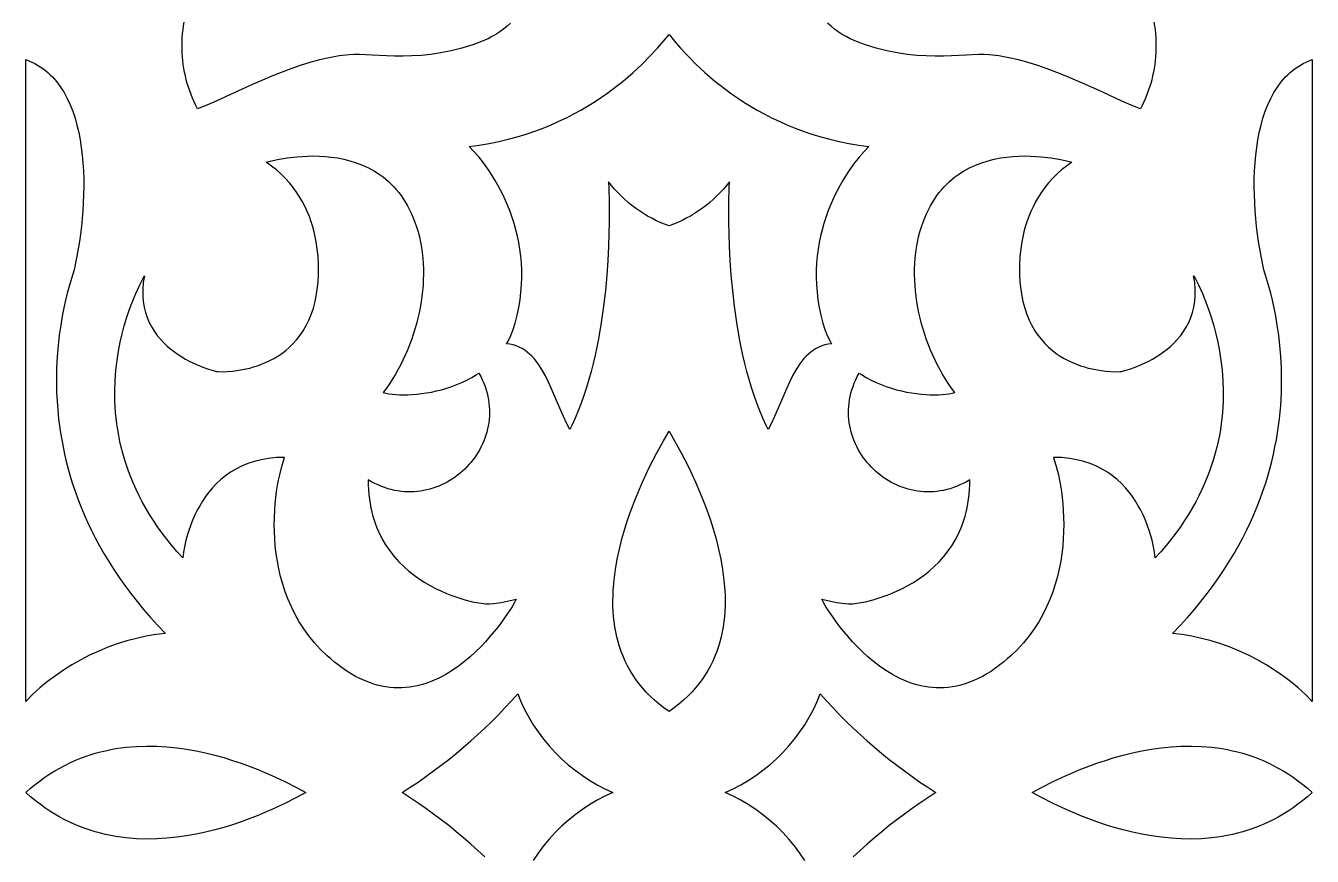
# Model space of a CAD drawing. Extents: x -350 to 350, y -780 to 780.
# Drawn here: x 190 to 270, y -305.6 to -253.9 of the extents above; entities that cross this region are included whole.
import ezdxf

# ---------------------------------------------------------------- set-up
doc = ezdxf.new("R2010")
doc.units = 0
doc.layers.add('LAYER_1', color=18, linetype='CONTINUOUS')

msp = doc.modelspace()

# ---------------------------------------------------------------- linework, layer by layer
at = {"layer": 'LAYER_1'}
for points in [[(220.147, -253.75), (219.929, -253.942), (219.705, -254.123), (219.474, -254.292), (219.237, -254.448), (218.995, -254.59), (218.747, -254.717), (218.494, -254.83), (218.142, -254.969), (217.795, -255.094), (217.452, -255.207), (217.113, -255.307), (216.78, -255.397), (216.451, -255.475), (215.808, -255.602), (215.187, -255.693), (214.588, -255.753), (214.012, -255.787), (213.462, -255.8), (212.938, -255.796), (212.441, -255.78), (211.535, -255.734), (210.753, -255.7), (210.411, -255.699), (210.105, -255.716), (209.486, -255.792), (208.874, -255.9), (208.268, -256.036), (207.667, -256.198), (207.072, -256.383), (206.481, -256.588), (205.893, -256.81), (205.309, -257.046), (204.149, -257.548), (202.995, -258.072), (201.843, -258.593), (201.266, -258.845), (200.689, -259.088), (200.577, -258.868), (200.472, -258.646), (200.374, -258.421), (200.283, -258.194), (200.199, -257.966), (200.121, -257.735), (200.05, -257.503), (199.987, -257.269), (199.93, -257.034), (199.88, -256.798), (199.836, -256.561), (199.8, -256.322), (199.771, -256.083), (199.748, -255.844), (199.732, -255.603), (199.723, -255.363), (199.721, -255.122), (199.726, -254.882), (199.738, -254.641), (199.757, -254.401), (199.783, -254.162), (199.815, -253.922), (199.854, -253.684)], [(260.15, -253.684), (260.189, -253.922), (260.222, -254.162), (260.247, -254.401), (260.266, -254.641), (260.278, -254.882), (260.283, -255.122), (260.281, -255.363), (260.272, -255.603), (260.256, -255.844), (260.234, -256.083), (260.204, -256.322), (260.168, -256.561), (260.125, -256.798), (260.075, -257.034), (260.018, -257.269), (259.954, -257.503), (259.883, -257.735), (259.806, -257.966), (259.721, -258.194), (259.63, -258.421), (259.532, -258.646), (259.427, -258.868), (259.316, -259.088), (258.738, -258.845), (258.162, -258.593), (257.01, -258.072), (255.856, -257.548), (254.695, -257.046), (254.111, -256.81), (253.524, -256.588), (252.933, -256.383), (252.337, -256.198), (251.736, -256.036), (251.13, -255.9), (250.518, -255.792), (249.9, -255.716), (249.593, -255.699), (249.252, -255.7), (248.47, -255.734), (247.563, -255.78), (247.067, -255.796), (246.542, -255.8), (245.992, -255.787), (245.417, -255.753), (244.818, -255.693), (244.196, -255.602), (243.554, -255.475), (243.225, -255.397), (242.891, -255.307), (242.553, -255.207), (242.21, -255.094), (241.862, -254.969), (241.511, -254.83), (241.258, -254.717), (241.009, -254.59), (240.767, -254.448), (240.53, -254.292), (240.299, -254.123), (240.075, -253.942), (239.857, -253.75)], [(218.551, -305.621), (218.118, -305.216), (217.677, -304.818), (217.229, -304.428), (216.773, -304.047), (216.311, -303.673), (215.842, -303.308), (215.367, -302.952), (214.886, -302.604), (214.398, -302.265), (213.905, -301.935), (213.407, -301.612), (213.905, -301.288), (214.398, -300.958), (214.886, -300.619), (215.367, -300.272), (215.842, -299.915), (216.311, -299.55), (216.773, -299.177), (217.229, -298.795), (217.677, -298.405), (218.118, -298.007), (218.551, -297.602), (218.977, -297.189), (219.394, -296.769), (219.803, -296.341), (220.204, -295.906), (220.596, -295.464), (220.793, -295.959), (221.021, -296.447), (221.277, -296.924), (221.56, -297.391), (221.869, -297.845), (222.201, -298.286), (222.556, -298.712), (222.932, -299.12), (223.327, -299.51), (223.74, -299.881), (224.169, -300.231), (224.613, -300.557), (225.071, -300.86), (225.541, -301.137), (226.02, -301.387), (226.509, -301.612), (226.02, -301.836), (225.541, -302.086), (225.071, -302.363), (224.613, -302.666), (224.169, -302.993), (223.74, -303.342), (223.327, -303.713), (222.932, -304.103), (222.556, -304.512), (222.201, -304.937), (221.869, -305.378), (221.56, -305.832)], [(238.444, -305.832), (238.136, -305.378), (237.803, -304.937), (237.449, -304.512), (237.073, -304.103), (236.678, -303.713), (236.265, -303.342), (235.835, -302.993), (235.391, -302.666), (234.933, -302.363), (234.464, -302.086), (233.984, -301.836), (233.495, -301.612), (233.984, -301.387), (234.464, -301.137), (234.933, -300.86), (235.391, -300.557), (235.835, -300.231), (236.265, -299.881), (236.678, -299.51), (237.073, -299.12), (237.449, -298.712), (237.803, -298.286), (238.136, -297.845), (238.444, -297.391), (238.727, -296.924), (238.983, -296.447), (239.211, -295.959), (239.408, -295.464), (239.8, -295.906), (240.201, -296.341), (240.61, -296.769), (241.028, -297.189), (241.453, -297.602), (241.887, -298.007), (242.328, -298.405), (242.776, -298.795), (243.231, -299.177), (243.693, -299.55), (244.162, -299.915), (244.637, -300.272), (245.119, -300.619), (245.606, -300.958), (246.099, -301.288), (246.598, -301.612), (246.099, -301.935), (245.606, -302.265), (245.119, -302.604), (244.637, -302.952), (244.162, -303.308), (243.693, -303.673), (243.231, -304.047), (242.776, -304.428), (242.328, -304.818), (241.887, -305.216), (241.453, -305.621)]]:
    msp.add_lwpolyline(points, dxfattribs=at)
for points in [[(230.336, -254.862), (230.724, -255.311), (231.169, -255.793), (231.671, -256.298), (232.231, -256.819), (232.85, -257.349), (233.182, -257.614), (233.528, -257.879), (233.89, -258.142), (234.267, -258.403), (234.659, -258.66), (235.066, -258.912), (235.489, -259.159), (235.927, -259.399), (236.381, -259.632), (236.85, -259.856), (237.336, -260.071), (237.837, -260.275), (238.354, -260.468), (238.888, -260.649), (239.437, -260.817), (240.003, -260.971), (240.585, -261.109), (241.183, -261.231), (241.799, -261.336), (242.43, -261.423), (242.135, -261.726), (241.816, -262.092), (241.482, -262.519), (241.142, -263.005), (240.804, -263.546), (240.638, -263.836), (240.476, -264.139), (240.318, -264.455), (240.166, -264.784), (240.02, -265.124), (239.883, -265.476), (239.754, -265.839), (239.634, -266.213), (239.526, -266.597), (239.429, -266.992), (239.346, -267.397), (239.276, -267.811), (239.221, -268.235), (239.182, -268.667), (239.16, -269.108), (239.156, -269.558), (239.172, -270.015), (239.207, -270.481), (239.264, -270.953), (239.343, -271.432), (239.445, -271.918), (239.571, -272.411), (239.696, -272.804), (239.844, -273.176), (240.014, -273.526), (240.109, -273.69), (239.896, -273.72), (239.693, -273.765), (239.501, -273.826), (239.317, -273.902), (239.143, -273.991), (238.978, -274.094), (238.82, -274.209), (238.67, -274.335), (238.527, -274.473), (238.391, -274.621), (238.262, -274.778), (238.138, -274.945), (237.905, -275.301), (237.69, -275.684), (237.49, -276.088), (237.299, -276.507), (236.936, -277.369), (236.569, -278.222), (236.376, -278.632), (236.172, -279.022), (236.052, -278.784), (235.844, -278.33), (235.648, -277.865), (235.464, -277.391), (235.292, -276.908), (235.132, -276.418), (234.983, -275.921), (234.844, -275.42), (234.716, -274.915), (234.597, -274.407), (234.488, -273.897), (234.389, -273.387), (234.215, -272.37), (234.074, -271.366), (233.962, -270.382), (233.875, -269.43), (233.812, -268.517), (233.768, -267.654), (233.741, -266.849), (233.728, -266.111), (233.725, -265.451), (233.729, -264.876), (233.749, -264.022), (233.761, -263.624), (233.581, -263.853), (233.391, -264.075), (233.192, -264.292), (232.985, -264.501), (232.77, -264.703), (232.547, -264.898), (232.317, -265.085), (232.08, -265.264), (231.837, -265.434), (231.588, -265.595), (231.334, -265.747), (231.076, -265.89), (230.813, -266.022), (230.546, -266.144), (230.276, -266.256), (230.002, -266.357), (229.729, -266.256), (229.459, -266.144), (229.192, -266.022), (228.929, -265.89), (228.67, -265.747), (228.416, -265.595), (228.167, -265.434), (227.924, -265.264), (227.688, -265.085), (227.458, -264.898), (227.235, -264.703), (227.019, -264.501), (226.812, -264.292), (226.613, -264.075), (226.424, -263.853), (226.243, -263.624), (226.256, -264.022), (226.275, -264.876), (226.28, -265.451), (226.277, -266.111), (226.263, -266.849), (226.236, -267.654), (226.192, -268.517), (226.129, -269.43), (226.043, -270.382), (225.93, -271.366), (225.789, -272.37), (225.616, -273.387), (225.516, -273.897), (225.407, -274.407), (225.289, -274.915), (225.16, -275.42), (225.022, -275.921), (224.873, -276.418), (224.712, -276.908), (224.54, -277.391), (224.357, -277.865), (224.161, -278.33), (223.952, -278.784), (223.832, -279.022), (223.628, -278.632), (223.435, -278.222), (223.069, -277.369), (222.705, -276.507), (222.515, -276.088), (222.314, -275.684), (222.099, -275.301), (221.867, -274.945), (221.743, -274.778), (221.613, -274.621), (221.477, -274.473), (221.334, -274.335), (221.184, -274.209), (221.027, -274.094), (220.861, -273.991), (220.687, -273.902), (220.504, -273.826), (220.311, -273.765), (220.109, -273.72), (219.896, -273.69), (219.991, -273.526), (220.16, -273.176), (220.308, -272.804), (220.433, -272.411), (220.56, -271.918), (220.662, -271.432), (220.741, -270.953), (220.797, -270.481), (220.833, -270.015), (220.848, -269.558), (220.844, -269.108), (220.822, -268.667), (220.783, -268.235), (220.729, -267.811), (220.659, -267.397), (220.575, -266.992), (220.478, -266.597), (220.37, -266.213), (220.251, -265.839), (220.122, -265.476), (219.984, -265.124), (219.838, -264.784), (219.686, -264.455), (219.529, -264.139), (219.366, -263.836), (219.2, -263.546), (218.862, -263.005), (218.522, -262.519), (218.189, -262.092), (217.87, -261.726), (217.574, -261.423), (218.206, -261.336), (218.821, -261.231), (219.419, -261.109), (220.002, -260.971), (220.567, -260.817), (221.117, -260.649), (221.65, -260.468), (222.167, -260.275), (222.669, -260.071), (223.154, -259.856), (223.623, -259.632), (224.077, -259.399), (224.516, -259.159), (224.938, -258.912), (225.346, -258.66), (225.738, -258.403), (226.114, -258.142), (226.476, -257.879), (226.823, -257.614), (227.154, -257.349), (227.773, -256.819), (228.333, -256.298), (228.835, -255.793), (229.28, -255.311), (229.669, -254.862), (230.002, -254.451)], [(190.196, -256.086), (190.384, -256.169), (190.566, -256.259), (190.741, -256.357), (190.91, -256.462), (191.073, -256.575), (191.23, -256.696), (191.382, -256.823), (191.527, -256.957), (191.667, -257.098), (191.929, -257.399), (192.17, -257.723), (192.389, -258.071), (192.588, -258.439), (192.767, -258.827), (192.926, -259.233), (193.067, -259.655), (193.19, -260.092), (193.296, -260.542), (193.385, -261.004), (193.459, -261.475), (193.517, -261.955), (193.56, -262.442), (193.59, -262.934), (193.606, -263.43), (193.61, -263.928), (193.601, -264.426), (193.582, -264.924), (193.552, -265.419), (193.512, -265.909), (193.463, -266.394), (193.405, -266.872), (193.339, -267.34), (193.266, -267.798), (193.186, -268.244), (193.01, -269.094), (192.932, -269.356), (192.782, -269.85), (192.588, -270.556), (192.482, -270.985), (192.377, -271.461), (192.274, -271.982), (192.177, -272.546), (192.09, -273.151), (192.016, -273.795), (191.959, -274.477), (191.922, -275.193), (191.909, -275.942), (191.923, -276.722), (191.968, -277.531), (192.047, -278.367), (192.101, -278.794), (192.164, -279.227), (192.237, -279.666), (192.321, -280.11), (192.417, -280.559), (192.524, -281.013), (192.643, -281.472), (192.774, -281.935), (192.918, -282.402), (193.076, -282.873), (193.247, -283.348), (193.433, -283.826), (193.633, -284.307), (193.848, -284.791), (194.079, -285.278), (194.325, -285.766), (194.588, -286.257), (194.868, -286.75), (195.165, -287.244), (195.48, -287.74), (195.813, -288.236), (196.164, -288.734), (196.535, -289.231), (196.924, -289.729), (197.334, -290.227), (197.764, -290.725), (198.214, -291.223), (198.686, -291.719), (198.085, -291.79), (197.484, -291.891), (196.885, -292.021), (196.289, -292.178), (195.698, -292.362), (195.114, -292.573), (194.539, -292.809), (193.973, -293.069), (193.419, -293.354), (192.878, -293.661), (192.353, -293.991), (191.843, -294.343), (191.352, -294.715), (190.88, -295.107), (190.43, -295.518), (190.002, -295.948), (190.002, -256.012)], [(270.001, -295.947), (269.575, -295.518), (269.124, -295.107), (268.653, -294.715), (268.161, -294.343), (267.652, -293.991), (267.126, -293.661), (266.585, -293.354), (266.031, -293.069), (265.466, -292.809), (264.89, -292.573), (264.306, -292.362), (263.715, -292.178), (263.12, -292.021), (262.521, -291.891), (261.92, -291.79), (261.318, -291.719), (261.79, -291.223), (262.241, -290.725), (262.67, -290.227), (263.08, -289.729), (263.47, -289.231), (263.84, -288.734), (264.192, -288.236), (264.524, -287.74), (264.839, -287.244), (265.136, -286.75), (265.416, -286.257), (265.679, -285.766), (265.926, -285.278), (266.156, -284.791), (266.372, -284.307), (266.572, -283.826), (266.757, -283.348), (266.929, -282.873), (267.086, -282.402), (267.23, -281.935), (267.362, -281.472), (267.481, -281.013), (267.588, -280.559), (267.683, -280.11), (267.767, -279.666), (267.841, -279.227), (267.904, -278.794), (267.957, -278.367), (268.036, -277.531), (268.081, -276.722), (268.095, -275.942), (268.082, -275.193), (268.045, -274.477), (267.988, -273.795), (267.915, -273.151), (267.828, -272.546), (267.731, -271.982), (267.628, -271.461), (267.522, -270.985), (267.417, -270.556), (267.222, -269.85), (267.072, -269.356), (266.994, -269.094), (266.818, -268.244), (266.738, -267.798), (266.665, -267.34), (266.6, -266.872), (266.542, -266.394), (266.492, -265.909), (266.452, -265.419), (266.422, -264.924), (266.403, -264.426), (266.395, -263.928), (266.398, -263.43), (266.415, -262.934), (266.444, -262.442), (266.488, -261.955), (266.546, -261.475), (266.619, -261.004), (266.708, -260.542), (266.814, -260.092), (266.937, -259.655), (267.078, -259.233), (267.238, -258.827), (267.417, -258.439), (267.615, -258.071), (267.835, -257.723), (268.075, -257.399), (268.338, -257.098), (268.477, -256.957), (268.623, -256.823), (268.774, -256.696), (268.931, -256.575), (269.094, -256.462), (269.263, -256.357), (269.439, -256.259), (269.62, -256.169), (269.808, -256.086), (270.001, -256.013)], [(208.244, -262.021), (208.618, -262.042), (208.999, -262.079), (209.386, -262.134), (209.774, -262.21), (210.164, -262.307), (210.552, -262.429), (210.936, -262.575), (211.314, -262.75), (211.684, -262.954), (212.045, -263.189), (212.22, -263.318), (212.392, -263.457), (212.561, -263.604), (212.726, -263.76), (212.886, -263.925), (213.042, -264.1), (213.194, -264.284), (213.34, -264.478), (213.481, -264.683), (213.617, -264.898), (213.747, -265.123), (213.871, -265.359), (213.989, -265.607), (214.1, -265.865), (214.204, -266.135), (214.301, -266.417), (214.396, -266.732), (214.479, -267.052), (214.55, -267.376), (214.609, -267.703), (214.657, -268.034), (214.692, -268.367), (214.717, -268.703), (214.73, -269.041), (214.733, -269.381), (214.724, -269.722), (214.705, -270.064), (214.676, -270.406), (214.637, -270.749), (214.588, -271.091), (214.529, -271.432), (214.461, -271.773), (214.383, -272.111), (214.296, -272.448), (214.201, -272.783), (214.096, -273.114), (213.983, -273.443), (213.862, -273.768), (213.733, -274.089), (213.595, -274.405), (213.45, -274.717), (213.298, -275.024), (213.138, -275.325), (212.971, -275.62), (212.797, -275.909), (212.617, -276.191), (212.429, -276.466), (212.236, -276.733), (212.4, -276.772), (212.585, -276.805), (212.788, -276.832), (213.009, -276.852), (213.246, -276.864), (213.498, -276.869), (213.762, -276.865), (214.038, -276.852), (214.325, -276.829), (214.62, -276.797), (214.923, -276.753), (215.231, -276.699), (215.544, -276.633), (215.86, -276.554), (216.178, -276.462), (216.496, -276.358), (216.812, -276.239), (217.126, -276.105), (217.436, -275.957), (217.74, -275.793), (218.037, -275.613), (218.182, -275.514), (218.293, -275.723), (218.393, -275.932), (218.482, -276.141), (218.561, -276.35), (218.63, -276.56), (218.688, -276.768), (218.737, -276.977), (218.776, -277.184), (218.806, -277.391), (218.826, -277.597), (218.837, -277.801), (218.839, -278.004), (218.833, -278.206), (218.817, -278.406), (218.794, -278.604), (218.762, -278.799), (218.723, -278.993), (218.675, -279.184), (218.62, -279.372), (218.558, -279.558), (218.488, -279.74), (218.411, -279.919), (218.327, -280.095), (218.237, -280.267), (218.14, -280.436), (218.037, -280.6), (217.928, -280.761), (217.813, -280.917), (217.692, -281.069), (217.565, -281.216), (217.433, -281.358), (217.296, -281.495), (217.154, -281.627), (217.007, -281.754), (216.856, -281.875), (216.7, -281.99), (216.54, -282.1), (216.375, -282.203), (216.207, -282.3), (216.036, -282.391), (215.86, -282.475), (215.682, -282.552), (215.5, -282.622), (215.315, -282.685), (215.128, -282.74), (214.938, -282.788), (214.746, -282.828), (214.551, -282.861), (214.355, -282.885), (214.157, -282.901), (213.957, -282.909), (213.755, -282.908), (213.553, -282.898), (213.349, -282.879), (213.145, -282.851), (212.94, -282.813), (212.734, -282.766), (212.528, -282.71), (212.322, -282.643), (212.116, -282.566), (211.91, -282.479), (211.705, -282.382), (211.5, -282.274), (211.296, -282.155), (211.301, -282.467), (211.315, -282.77), (211.339, -283.065), (211.372, -283.352), (211.414, -283.631), (211.465, -283.902), (211.524, -284.165), (211.592, -284.421), (211.667, -284.669), (211.749, -284.91), (211.838, -285.143), (211.935, -285.369), (212.146, -285.8), (212.382, -286.203), (212.638, -286.58), (212.912, -286.931), (213.203, -287.257), (213.507, -287.559), (213.822, -287.837), (214.146, -288.094), (214.476, -288.328), (214.809, -288.542), (215.144, -288.737), (215.477, -288.912), (215.806, -289.07), (216.129, -289.21), (216.442, -289.334), (216.745, -289.443), (217.306, -289.618), (217.792, -289.741), (218.182, -289.821), (218.458, -289.863), (218.598, -289.875), (218.839, -289.866), (219.079, -289.847), (219.558, -289.782), (220.034, -289.693), (220.507, -289.591), (220.425, -289.745), (220.242, -290.053), (219.962, -290.485), (219.591, -291.012), (219.372, -291.302), (219.132, -291.604), (218.871, -291.915), (218.591, -292.231), (218.291, -292.548), (217.972, -292.863), (217.635, -293.172), (217.28, -293.47), (216.908, -293.755), (216.52, -294.023), (216.116, -294.27), (215.696, -294.492), (215.262, -294.685), (215.039, -294.77), (214.813, -294.846), (214.584, -294.913), (214.351, -294.971), (214.115, -295.019), (213.876, -295.056), (213.634, -295.083), (213.389, -295.098), (213.141, -295.101), (212.89, -295.092), (212.636, -295.071), (212.379, -295.036), (212.12, -294.988), (211.858, -294.925), (211.594, -294.848), (211.327, -294.756), (211.058, -294.648), (210.786, -294.524), (210.513, -294.384), (210.237, -294.227), (209.959, -294.052), (209.679, -293.86), (209.434, -293.678), (209.198, -293.493), (208.971, -293.303), (208.752, -293.109), (208.34, -292.71), (207.962, -292.296), (207.615, -291.87), (207.299, -291.433), (207.012, -290.987), (206.754, -290.531), (206.524, -290.069), (206.319, -289.602), (206.14, -289.13), (205.984, -288.655), (205.851, -288.179), (205.739, -287.704), (205.648, -287.229), (205.576, -286.758), (205.522, -286.291), (205.485, -285.83), (205.464, -285.376), (205.457, -284.93), (205.464, -284.495), (205.483, -284.071), (205.514, -283.659), (205.554, -283.262), (205.603, -282.881), (205.66, -282.516), (205.724, -282.17), (205.793, -281.844), (205.942, -281.257), (206.099, -280.766), (205.839, -280.769), (205.586, -280.78), (205.1, -280.828), (204.642, -280.907), (204.211, -281.014), (203.805, -281.148), (203.424, -281.306), (203.068, -281.487), (202.735, -281.688), (202.424, -281.908), (202.136, -282.143), (201.869, -282.392), (201.622, -282.653), (201.395, -282.923), (201.186, -283.2), (200.996, -283.483), (200.823, -283.769), (200.666, -284.056), (200.525, -284.342), (200.399, -284.624), (200.287, -284.901), (200.103, -285.43), (199.966, -285.911), (199.87, -286.328), (199.809, -286.662), (199.767, -287.017), (199.419, -286.631), (199.09, -286.244), (198.777, -285.857), (198.483, -285.469), (198.204, -285.081), (197.943, -284.694), (197.697, -284.307), (197.467, -283.92), (197.252, -283.535), (197.052, -283.15), (196.867, -282.766), (196.695, -282.384), (196.537, -282.004), (196.393, -281.625), (196.261, -281.248), (196.142, -280.873), (196.035, -280.501), (195.939, -280.132), (195.855, -279.765), (195.782, -279.401), (195.719, -279.04), (195.666, -278.683), (195.624, -278.33), (195.59, -277.98), (195.549, -277.293), (195.541, -276.624), (195.562, -275.974), (195.61, -275.345), (195.681, -274.739), (195.771, -274.156), (195.879, -273.6), (196, -273.071), (196.132, -272.572), (196.272, -272.103), (196.415, -271.666), (196.56, -271.264), (196.84, -270.567), (197.087, -270.026), (197.275, -269.653), (197.379, -269.461), (197.314, -269.891), (197.282, -270.301), (197.282, -270.692), (197.312, -271.064), (197.369, -271.417), (197.452, -271.753), (197.559, -272.071), (197.687, -272.372), (197.835, -272.655), (198.001, -272.923), (198.182, -273.174), (198.376, -273.41), (198.582, -273.63), (198.797, -273.835), (199.02, -274.026), (199.248, -274.203), (199.479, -274.366), (199.712, -274.516), (199.944, -274.653), (200.173, -274.777), (200.615, -274.989), (201.022, -275.156), (201.377, -275.28), (201.664, -275.365), (201.867, -275.414), (201.969, -275.43), (202.255, -275.431), (202.524, -275.421), (202.863, -275.394), (203.258, -275.343), (203.698, -275.26), (203.932, -275.204), (204.172, -275.137), (204.418, -275.059), (204.668, -274.969), (204.92, -274.865), (205.173, -274.746), (205.426, -274.612), (205.677, -274.462), (205.924, -274.295), (206.167, -274.11), (206.403, -273.906), (206.631, -273.682), (206.85, -273.437), (207.058, -273.17), (207.254, -272.881), (207.436, -272.568), (207.603, -272.23), (207.754, -271.867), (207.886, -271.478), (207.998, -271.062), (208.069, -270.721), (208.13, -270.32), (208.178, -269.864), (208.205, -269.362), (208.207, -268.821), (208.177, -268.248), (208.149, -267.952), (208.111, -267.651), (208.062, -267.345), (208.002, -267.037), (207.931, -266.726), (207.846, -266.413), (207.748, -266.1), (207.637, -265.787), (207.51, -265.476), (207.368, -265.166), (207.21, -264.86), (207.035, -264.558), (206.842, -264.262), (206.631, -263.971), (206.401, -263.686), (206.152, -263.41), (205.882, -263.142), (205.592, -262.884), (205.279, -262.637), (204.944, -262.401), (205.36, -262.301), (205.76, -262.218), (206.266, -262.134), (206.86, -262.064), (207.185, -262.038), (207.525, -262.021), (207.879, -262.014)], [(252.48, -262.021), (252.82, -262.038), (253.145, -262.064), (253.739, -262.134), (254.244, -262.218), (254.645, -262.301), (255.06, -262.401), (254.725, -262.637), (254.413, -262.884), (254.122, -263.142), (253.852, -263.41), (253.603, -263.686), (253.373, -263.971), (253.162, -264.262), (252.97, -264.558), (252.795, -264.86), (252.637, -265.166), (252.494, -265.476), (252.368, -265.787), (252.256, -266.1), (252.158, -266.413), (252.074, -266.726), (252.002, -267.037), (251.942, -267.345), (251.893, -267.651), (251.855, -267.952), (251.827, -268.248), (251.798, -268.821), (251.8, -269.362), (251.827, -269.864), (251.874, -270.32), (251.936, -270.721), (252.006, -271.062), (252.118, -271.478), (252.251, -271.867), (252.401, -272.23), (252.568, -272.568), (252.75, -272.881), (252.946, -273.17), (253.154, -273.437), (253.373, -273.682), (253.601, -273.906), (253.838, -274.11), (254.08, -274.295), (254.327, -274.462), (254.578, -274.612), (254.831, -274.746), (255.084, -274.865), (255.336, -274.969), (255.586, -275.059), (255.832, -275.137), (256.072, -275.204), (256.306, -275.26), (256.746, -275.343), (257.142, -275.394), (257.48, -275.421), (257.749, -275.431), (258.035, -275.43), (258.138, -275.414), (258.341, -275.365), (258.628, -275.28), (258.983, -275.156), (259.389, -274.989), (259.831, -274.777), (260.06, -274.653), (260.292, -274.516), (260.525, -274.366), (260.756, -274.203), (260.984, -274.026), (261.207, -273.835), (261.422, -273.63), (261.628, -273.41), (261.823, -273.174), (262.004, -272.923), (262.169, -272.655), (262.317, -272.372), (262.445, -272.071), (262.552, -271.753), (262.635, -271.417), (262.692, -271.064), (262.722, -270.692), (262.722, -270.301), (262.691, -269.891), (262.625, -269.461), (262.73, -269.653), (262.918, -270.026), (263.165, -270.567), (263.445, -271.264), (263.589, -271.666), (263.733, -272.103), (263.872, -272.572), (264.004, -273.071), (264.125, -273.6), (264.233, -274.156), (264.324, -274.739), (264.394, -275.345), (264.442, -275.974), (264.463, -276.624), (264.455, -277.293), (264.414, -277.98), (264.381, -278.33), (264.338, -278.683), (264.285, -279.04), (264.223, -279.401), (264.149, -279.765), (264.065, -280.132), (263.97, -280.501), (263.863, -280.873), (263.743, -281.248), (263.612, -281.625), (263.467, -282.004), (263.309, -282.384), (263.138, -282.766), (262.952, -283.15), (262.752, -283.535), (262.537, -283.92), (262.307, -284.307), (262.062, -284.694), (261.8, -285.081), (261.522, -285.469), (261.227, -285.857), (260.915, -286.244), (260.585, -286.631), (260.237, -287.017), (260.196, -286.662), (260.135, -286.328), (260.039, -285.911), (259.902, -285.43), (259.717, -284.901), (259.605, -284.624), (259.479, -284.342), (259.338, -284.056), (259.182, -283.769), (259.009, -283.483), (258.818, -283.2), (258.61, -282.923), (258.382, -282.653), (258.136, -282.392), (257.868, -282.143), (257.58, -281.908), (257.27, -281.688), (256.937, -281.487), (256.58, -281.306), (256.199, -281.148), (255.794, -281.014), (255.362, -280.907), (254.904, -280.828), (254.419, -280.78), (254.166, -280.769), (253.905, -280.766), (254.062, -281.257), (254.212, -281.844), (254.281, -282.17), (254.344, -282.516), (254.401, -282.881), (254.45, -283.262), (254.491, -283.659), (254.521, -284.071), (254.54, -284.495), (254.547, -284.93), (254.54, -285.376), (254.519, -285.83), (254.482, -286.291), (254.428, -286.758), (254.356, -287.229), (254.265, -287.704), (254.154, -288.179), (254.021, -288.655), (253.865, -289.13), (253.685, -289.602), (253.481, -290.069), (253.25, -290.531), (252.992, -290.987), (252.706, -291.433), (252.39, -291.87), (252.043, -292.296), (251.664, -292.71), (251.252, -293.109), (251.034, -293.303), (250.807, -293.493), (250.57, -293.678), (250.325, -293.86), (250.045, -294.052), (249.768, -294.227), (249.492, -294.384), (249.218, -294.524), (248.947, -294.648), (248.677, -294.756), (248.411, -294.848), (248.146, -294.925), (247.885, -294.988), (247.625, -295.036), (247.369, -295.071), (247.115, -295.092), (246.864, -295.101), (246.616, -295.098), (246.37, -295.083), (246.128, -295.056), (245.889, -295.019), (245.653, -294.971), (245.42, -294.913), (245.191, -294.846), (244.965, -294.77), (244.743, -294.685), (244.308, -294.492), (243.889, -294.27), (243.484, -294.023), (243.096, -293.755), (242.724, -293.47), (242.37, -293.172), (242.032, -292.863), (241.714, -292.548), (241.414, -292.231), (241.133, -291.915), (240.873, -291.604), (240.633, -291.302), (240.414, -291.012), (240.042, -290.485), (239.762, -290.053), (239.579, -289.745), (239.497, -289.591), (239.97, -289.693), (240.446, -289.782), (240.925, -289.847), (241.165, -289.866), (241.406, -289.875), (241.547, -289.863), (241.822, -289.821), (242.213, -289.741), (242.698, -289.618), (243.259, -289.443), (243.562, -289.334), (243.876, -289.21), (244.199, -289.07), (244.528, -288.912), (244.861, -288.737), (245.195, -288.542), (245.528, -288.328), (245.858, -288.094), (246.182, -287.837), (246.497, -287.559), (246.801, -287.257), (247.092, -286.931), (247.367, -286.58), (247.623, -286.203), (247.858, -285.8), (248.07, -285.369), (248.166, -285.143), (248.255, -284.91), (248.338, -284.669), (248.413, -284.421), (248.48, -284.165), (248.539, -283.902), (248.59, -283.631), (248.632, -283.352), (248.665, -283.065), (248.689, -282.77), (248.704, -282.467), (248.708, -282.155), (248.504, -282.274), (248.299, -282.382), (248.094, -282.479), (247.888, -282.566), (247.682, -282.643), (247.476, -282.71), (247.27, -282.766), (247.065, -282.813), (246.86, -282.851), (246.655, -282.879), (246.452, -282.898), (246.249, -282.908), (246.048, -282.909), (245.848, -282.901), (245.65, -282.885), (245.453, -282.861), (245.259, -282.828), (245.066, -282.788), (244.876, -282.74), (244.689, -282.685), (244.504, -282.622), (244.323, -282.552), (244.144, -282.475), (243.969, -282.391), (243.797, -282.3), (243.629, -282.203), (243.465, -282.1), (243.305, -281.99), (243.149, -281.875), (242.997, -281.754), (242.85, -281.627), (242.708, -281.495), (242.571, -281.358), (242.439, -281.216), (242.313, -281.069), (242.192, -280.917), (242.077, -280.761), (241.967, -280.6), (241.864, -280.436), (241.767, -280.267), (241.677, -280.095), (241.593, -279.919), (241.516, -279.74), (241.447, -279.558), (241.384, -279.372), (241.329, -279.184), (241.282, -278.993), (241.242, -278.799), (241.21, -278.604), (241.187, -278.406), (241.172, -278.206), (241.165, -278.004), (241.167, -277.801), (241.179, -277.597), (241.199, -277.391), (241.228, -277.184), (241.267, -276.977), (241.316, -276.768), (241.375, -276.56), (241.444, -276.35), (241.522, -276.141), (241.612, -275.932), (241.712, -275.723), (241.823, -275.514), (241.967, -275.613), (242.264, -275.793), (242.568, -275.957), (242.878, -276.105), (243.192, -276.239), (243.509, -276.358), (243.827, -276.462), (244.144, -276.554), (244.46, -276.633), (244.773, -276.699), (245.082, -276.753), (245.384, -276.797), (245.68, -276.829), (245.966, -276.852), (246.242, -276.865), (246.507, -276.869), (246.758, -276.864), (246.995, -276.852), (247.216, -276.832), (247.42, -276.805), (247.604, -276.772), (247.769, -276.733), (247.575, -276.466), (247.388, -276.191), (247.207, -275.909), (247.033, -275.62), (246.866, -275.325), (246.707, -275.024), (246.554, -274.717), (246.409, -274.405), (246.272, -274.089), (246.142, -273.768), (246.021, -273.443), (245.908, -273.114), (245.804, -272.783), (245.708, -272.448), (245.621, -272.111), (245.544, -271.773), (245.475, -271.432), (245.416, -271.091), (245.367, -270.749), (245.328, -270.406), (245.299, -270.064), (245.28, -269.722), (245.272, -269.381), (245.274, -269.041), (245.288, -268.703), (245.312, -268.367), (245.348, -268.034), (245.395, -267.703), (245.454, -267.376), (245.525, -267.052), (245.608, -266.732), (245.703, -266.417), (245.8, -266.135), (245.905, -265.865), (246.016, -265.607), (246.133, -265.359), (246.257, -265.123), (246.387, -264.898), (246.523, -264.683), (246.664, -264.478), (246.811, -264.284), (246.962, -264.1), (247.118, -263.925), (247.279, -263.76), (247.443, -263.604), (247.612, -263.457), (247.784, -263.318), (247.96, -263.189), (248.32, -262.954), (248.69, -262.75), (249.068, -262.575), (249.453, -262.429), (249.841, -262.307), (250.23, -262.21), (250.619, -262.134), (251.005, -262.079), (251.386, -262.042), (251.761, -262.021), (252.126, -262.014)], [(230.35, -279.736), (230.76, -280.481), (231.209, -281.359), (231.44, -281.843), (231.673, -282.352), (231.904, -282.886), (232.131, -283.441), (232.349, -284.016), (232.557, -284.608), (232.752, -285.215), (232.93, -285.835), (233.088, -286.465), (233.225, -287.103), (233.336, -287.747), (233.419, -288.395), (233.471, -289.044), (233.485, -289.368), (233.49, -289.692), (233.485, -290.015), (233.471, -290.337), (233.447, -290.658), (233.413, -290.977), (233.368, -291.294), (233.312, -291.609), (233.244, -291.921), (233.165, -292.23), (233.074, -292.537), (232.97, -292.84), (232.854, -293.139), (232.724, -293.435), (232.58, -293.726), (232.423, -294.013), (232.251, -294.295), (232.065, -294.572), (231.864, -294.843), (231.647, -295.109), (231.414, -295.369), (231.166, -295.623), (230.901, -295.871), (230.619, -296.111), (230.319, -296.345), (230.002, -296.571), (229.685, -296.345), (229.386, -296.111), (229.104, -295.871), (228.839, -295.623), (228.59, -295.369), (228.357, -295.109), (228.141, -294.843), (227.939, -294.572), (227.753, -294.295), (227.581, -294.013), (227.424, -293.726), (227.281, -293.435), (227.151, -293.139), (227.034, -292.84), (226.93, -292.537), (226.839, -292.23), (226.76, -291.921), (226.693, -291.609), (226.637, -291.294), (226.592, -290.977), (226.557, -290.658), (226.533, -290.337), (226.519, -290.015), (226.515, -289.692), (226.52, -289.368), (226.533, -289.044), (226.585, -288.395), (226.668, -287.747), (226.78, -287.103), (226.916, -286.465), (227.075, -285.835), (227.253, -285.215), (227.447, -284.608), (227.655, -284.016), (227.874, -283.441), (228.1, -282.886), (228.331, -282.352), (228.564, -281.843), (228.796, -281.359), (229.245, -280.481), (229.654, -279.736), (230.002, -279.141)], [(198.15, -298.728), (198.775, -298.765), (199.393, -298.827), (200.003, -298.913), (200.602, -299.019), (201.189, -299.145), (201.764, -299.287), (202.324, -299.443), (202.869, -299.611), (203.396, -299.789), (203.905, -299.975), (204.394, -300.165), (204.862, -300.359), (205.307, -300.554), (206.122, -300.936), (206.83, -301.293), (207.418, -301.612), (206.83, -301.93), (206.122, -302.288), (205.307, -302.67), (204.862, -302.864), (204.394, -303.058), (203.905, -303.249), (203.396, -303.434), (202.869, -303.612), (202.324, -303.781), (201.764, -303.937), (201.189, -304.079), (200.602, -304.204), (200.003, -304.311), (199.393, -304.396), (198.775, -304.459), (198.15, -304.495), (197.519, -304.504), (196.884, -304.483), (196.245, -304.429), (195.925, -304.389), (195.605, -304.341), (195.285, -304.283), (194.965, -304.216), (194.645, -304.138), (194.326, -304.051), (194.007, -303.954), (193.689, -303.845), (193.372, -303.726), (193.056, -303.596), (192.742, -303.454), (192.429, -303.301), (192.118, -303.135), (191.809, -302.957), (191.501, -302.766), (191.196, -302.563), (190.894, -302.346), (190.594, -302.116), (190.297, -301.872), (190.002, -301.612), (190.297, -301.351), (190.594, -301.107), (190.894, -300.877), (191.196, -300.66), (191.501, -300.457), (191.809, -300.266), (192.118, -300.088), (192.429, -299.923), (192.742, -299.769), (193.056, -299.627), (193.372, -299.497), (193.689, -299.378), (194.007, -299.27), (194.326, -299.172), (194.645, -299.085), (194.965, -299.008), (195.285, -298.94), (195.605, -298.883), (195.925, -298.834), (196.245, -298.794), (196.884, -298.741), (197.519, -298.719)], [(263.121, -298.741), (263.759, -298.794), (264.079, -298.834), (264.399, -298.883), (264.719, -298.94), (265.04, -299.008), (265.359, -299.085), (265.679, -299.172), (265.998, -299.27), (266.315, -299.378), (266.632, -299.497), (266.948, -299.627), (267.263, -299.769), (267.575, -299.923), (267.887, -300.088), (268.196, -300.266), (268.503, -300.457), (268.808, -300.66), (269.111, -300.877), (269.411, -301.107), (269.708, -301.351), (270.001, -301.61), (270.001, -301.613), (269.708, -301.872), (269.411, -302.116), (269.111, -302.346), (268.808, -302.563), (268.503, -302.766), (268.196, -302.957), (267.887, -303.135), (267.575, -303.301), (267.263, -303.454), (266.948, -303.596), (266.632, -303.726), (266.315, -303.845), (265.998, -303.954), (265.679, -304.051), (265.359, -304.138), (265.04, -304.216), (264.719, -304.283), (264.399, -304.341), (264.079, -304.389), (263.759, -304.429), (263.121, -304.483), (262.485, -304.504), (261.854, -304.495), (261.229, -304.459), (260.611, -304.396), (260.002, -304.311), (259.403, -304.204), (258.815, -304.079), (258.241, -303.937), (257.68, -303.781), (257.136, -303.612), (256.608, -303.434), (256.099, -303.249), (255.61, -303.058), (255.143, -302.864), (254.698, -302.67), (253.882, -302.288), (253.174, -301.93), (252.586, -301.612), (253.174, -301.293), (253.882, -300.936), (254.698, -300.554), (255.143, -300.359), (255.61, -300.165), (256.099, -299.975), (256.608, -299.789), (257.136, -299.611), (257.68, -299.443), (258.241, -299.287), (258.815, -299.145), (259.403, -299.019), (260.002, -298.913), (260.611, -298.827), (261.229, -298.765), (261.854, -298.728), (262.485, -298.719)]]:
    msp.add_lwpolyline(points, close=True, dxfattribs=at)

doc.saveas('drawing.dxf')
